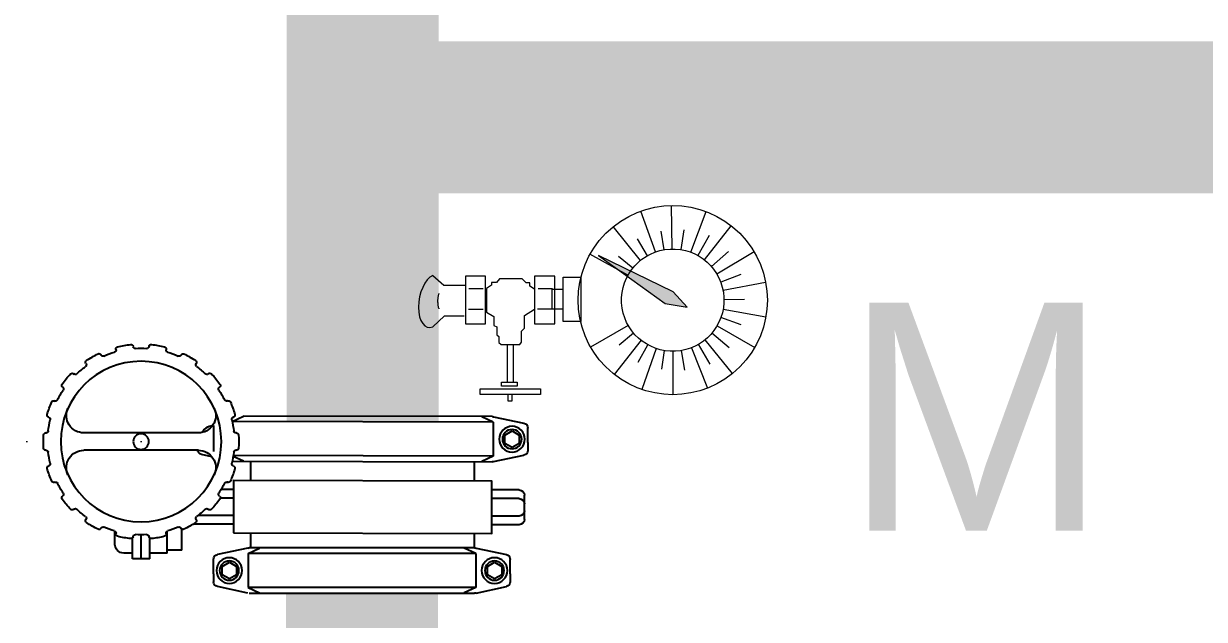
# Model space of a CAD drawing. Extents: x -6531732 to 89637, y -8915 to 32458.
# Drawn here: x 71187 to 71963, y 19028 to 19420 of the extents above; entities that cross this region are included whole.
import ezdxf

# ---------------------------------------------------------------- set-up
doc = ezdxf.new("R2010")
doc.units = 0
doc.linetypes.add('ACAD_ISO07W100', pattern=[3, 0, -3])
doc.linetypes.add('CONTINU', pattern=[0])
for name, color, linetype, lineweight in [('SAN-MC-Circuit_Informatii', 83, 'ACAD_ISO07W100', 25), ('SAN-MC-EQUIPMENTS', 140, 'Continuous', 15), ('SAN-MC-Sprinklere', 4, 'SPK_LINE', 25), ('SAN-MC-VALVE', 7, 'Continuous', 5)]:
    doc.layers.add(name, color=color, linetype=linetype, lineweight=lineweight)
doc.layers.add('SAN-MC-TEXT', color=7, linetype='Continuous')
doc.styles.get("Standard").update_dxf_attribs({"font": 'arial.ttf'})
doc.linetypes.add('SPK_LINE', pattern='A,300,-250,["SPK",Standard,S=0.5,R=0,X=-130.5,Y=-30.5],-100', length=650)

# ---------------------------------------------------------------- blocks, each defined once
blk = doc.blocks.new('manometru')
at = {"layer": 'SAN-MC-EQUIPMENTS'}
h = blk.add_hatch(color=1, dxfattribs=at)
edge = h.paths.add_edge_path()
edge.add_line((90592.94, 111791.83), (90578.55, 111789.44))
edge.add_line((90578.55, 111789.44), (90587.68, 111799.47))
edge.add_line((90587.68, 111799.47), (90615.79, 111813.09))
edge.add_ellipse((90588.04, 111794.02), major_axis=(-23.81, -23.81), ratio=1, start_angle=162.72572, end_angle=169.49805, ccw=False)
edge.add_line((90617.85, 111809.69), (90592.94, 111791.83))
edge = h.paths.add_edge_path()
edge.add_ellipse((90588.04, 111794.02), major_axis=(-23.81, -23.81), ratio=1, start_angle=163.99097, end_angle=169.49805)
edge.add_line((90615.79, 111813.09), (90636.81, 111823.28))
edge.add_line((90636.81, 111823.28), (90623.08, 111813.43))
edge.add_line((90623.08, 111813.43), (90617.5, 111810.34))
edge = h.paths.add_edge_path()
edge.add_ellipse((90588.04, 111794.02), major_axis=(-23.81, -23.81), ratio=1, start_angle=162.72571, end_angle=163.99097)
edge.add_line((90617.5, 111810.34), (90623.08, 111813.43))
edge.add_line((90623.08, 111813.43), (90617.85, 111809.69))
for p, q in [((90588.51, 111827.69, 290.57), (90588.9, 111856.24, 290.57)), ((90576.13, 111825.52, 290.57), (90566.03, 111852.22, 290.57)), ((90599.45, 111825.7, 290.57), (90609.12, 111852.56, 290.57)), ((90567.21, 111820.48, 290.57), (90549.55, 111842.91, 290.57)), ((90580.72, 111840.21, 290.57), (90582.77, 111827.28, 290.57)), ((90595.95, 111839.44, 290.57), (90593.82, 111827.19, 290.57)), ((90609.23, 111820.19, 290.57), (90627.2, 111842.38, 290.57)), ((90564.01, 111836.49, 290.57), (90571.46, 111823.33, 290.57)), ((90611.4, 111834.42, 290.57), (90604.9, 111823.17, 290.57)), ((90559.13, 111811.27, 290.57), (90534.61, 111825.9, 290.57)), ((90551.45, 111825.93, 290.57), (90562.66, 111816.15, 290.57)), ((90623.66, 111822.96, 290.57), (90614.18, 111815.25, 290.57)), ((90617.5, 111810.34, 290.57), (90642.47, 111824.18, 290.57)), ((90543.34, 111810.79, 290.57), (90556.52, 111805.85, 290.57)), ((90660.18, 111809.03, 290.57), (90648.43, 111809.03, 290.57)), ((90648.43, 111809.03, 290.57), (90648.43, 111780, 290.57)), ((90660.18, 111780, 290.57), (90660.18, 111809.03, 290.57)), ((90665.65, 111809.77, 290.57), (90678.97, 111809.77, 290.57)), ((90665.65, 111778.44, 290.57), (90665.65, 111809.77, 290.57)), ((90678.97, 111809.77, 290.57), (90678.97, 111778.44, 290.57)), ((90684.38, 111805.41, 290.57), (90687.15, 111808.12, 290.57)), ((90687.15, 111808.12, 290.57), (90702.05, 111808.12, 290.57)), ((90702.05, 111808.12, 290.57), (90703.97, 111805.57, 290.57)), ((90711.07, 111809.77, 290.57), (90724.39, 111809.77, 290.57)), ((90711.07, 111778.44, 290.57), (90711.07, 111809.77, 290.57)), ((90724.39, 111809.77, 290.57), (90724.39, 111778.44, 290.57)), ((90745.76, 111810.22, 290.57), (90738.53, 111803.91, 290.57)), ((90554.99, 111800.46, 290.57), (90526.97, 111805.93, 290.57)), ((90667.24, 111801.31, 290.57), (90660.18, 111801.31, 290.57)), ((90676.58, 111801.73, 290.57), (90667.19, 111801.73, 290.57)), ((90667.24, 111788.11, 290.57), (90667.24, 111801.31, 290.57)), ((90678.97, 111801.2, 290.57), (90681.95, 111803.19, 290.57)), ((90681.95, 111805.41, 290.57), (90684.38, 111805.41, 290.57)), ((90681.95, 111803.19, 290.57), (90681.95, 111805.41, 290.57)), ((90703.97, 111805.57, 290.57), (90707.13, 111805.57, 290.57)), ((90707.13, 111805.57, 290.57), (90707.13, 111803.87, 290.57)), ((90707.13, 111803.87, 290.57), (90710.5, 111801.68, 290.57)), ((90710.5, 111801.68, 290.57), (90710.5, 111786.09, 290.57)), ((90722, 111801.73, 290.57), (90712.61, 111801.73, 290.57)), ((90738.53, 111803.91, 290.57), (90724.83, 111803.91, 290.57)), ((90540.86, 111794.34, 290.57), (90554.37, 111794.25, 290.57)), ((90554.91, 111788.03, 290.57), (90526.81, 111782.95, 290.57)), ((90660.18, 111788.11, 290.57), (90677.01, 111788.11, 290.57)), ((90685.57, 111783.91, 290.57), (90678.97, 111788.01, 290.57)), ((90685.57, 111775.59, 290.57), (90685.57, 111783.91, 290.57)), ((90710.5, 111786.09, 290.57), (90705.73, 111783.34, 290.57)), ((90722.43, 111788.11, 290.57), (90712.66, 111788.11, 290.57)), ((90738.14, 111783.78, 290.57), (90725.27, 111783.78, 290.57)), ((90745.76, 111776.54, 290.57), (90738.14, 111783.78, 290.57)), ((90558.89, 111777.16, 290.57), (90534.18, 111762.87, 290.57)), ((90543.11, 111777.86, 290.57), (90556.36, 111782.62, 290.57)), ((90617.27, 111777.3, 290.57), (90642.05, 111763.12, 290.57)), ((90648.43, 111780, 290.57), (90660.18, 111780, 290.57)), ((90678.97, 111778.44, 290.57), (90665.65, 111778.44, 290.57)), ((90705.73, 111777.42, 290.57), (90703.8, 111776.39, 290.57)), ((90703.8, 111776.39, 290.57), (90703.8, 111771.15, 290.57)), ((90705.73, 111783.34, 290.57), (90705.73, 111777.42, 290.57)), ((90724.39, 111778.44, 290.57), (90711.07, 111778.44, 290.57)), ((90551.01, 111762.61, 290.57), (90562.36, 111772.24, 290.57)), ((90623.26, 111764.59, 290.57), (90613.88, 111772.43, 290.57)), ((90687.39, 111773.54, 290.57), (90685.57, 111775.59, 290.57)), ((90687.39, 111766.25, 290.57), (90687.39, 111773.54, 290.57)), ((90703.8, 111771.15, 290.57), (90702.32, 111770.12, 290.57)), ((90702.32, 111770.12, 290.57), (90702.32, 111766.14, 290.57)), ((90566.85, 111767.85, 290.57), (90548.89, 111745.66, 290.57)), ((90563.43, 111751.89, 290.57), (90571.06, 111764.94, 290.57)), ((90575.7, 111762.69, 290.57), (90565.24, 111736.13, 290.57)), ((90580.08, 111747.93, 290.57), (90582.31, 111760.84, 290.57)), ((90588.04, 111760.35, 290.57), (90588.04, 111731.8, 290.57)), ((90595.32, 111748.5, 290.57), (90593.36, 111760.77, 290.57)), ((90599.01, 111762.18, 290.57), (90608.31, 111735.19, 290.57)), ((90610.84, 111753.3, 290.57), (90604.49, 111764.64, 290.57)), ((90608.87, 111767.56, 290.57), (90626.53, 111745.13, 290.57)), ((90688.53, 111764.88, 290.57), (90687.39, 111766.25, 290.57)), ((90700.83, 111764.88, 290.57), (90688.53, 111764.88, 290.57)), ((90693.05, 111764.88, 290.57), (90693.05, 111740.01, 290.57)), ((90696.61, 111740.01, 290.57), (90696.61, 111764.88, 290.57)), ((90702.32, 111766.14, 290.57), (90700.83, 111764.88, 290.57)), ((90700.71, 111740.01, 290.57), (90690.29, 111740.01, 290.57)), ((90690.29, 111740.01, 290.57), (90690.29, 111737.33, 290.57)), ((90690.29, 111737.33, 290.57), (90700.71, 111737.33, 290.57)), ((90700.71, 111737.33, 290.57), (90700.71, 111740.01, 290.57)), ((90714.76, 111735.71, 290.57), (90674.89, 111735.71, 290.57)), ((90674.89, 111735.71, 290.57), (90674.89, 111731.84, 290.57)), ((90674.89, 111731.84, 290.57), (90714.76, 111731.84, 290.57)), ((90693.79, 111731.84, 290.57), (90693.79, 111727.44, 290.57)), ((90696.23, 111727.44, 290.57), (90696.23, 111731.84, 290.57)), ((90714.76, 111731.84, 290.57), (90714.76, 111735.71, 290.57)), ((90693.79, 111727.44, 290.57), (90696.23, 111727.44, 290.57))]:
    blk.add_line(p, q, dxfattribs=at)
at = {"layer": 'SAN-MC-EQUIPMENTS', "color": 1}
for p, q in [((90587.68, 111799.47, 290.57), (90636.81, 111823.28, 290.57)), ((90636.81, 111823.28, 290.57), (90592.94, 111791.83, 290.57)), ((90578.55, 111789.44, 290.57), (90587.68, 111799.47, 290.57)), ((90592.94, 111791.83, 290.57), (90578.55, 111789.44, 290.57))]:
    blk.add_line(p, q, dxfattribs=at)
at = {"layer": 'SAN-MC-EQUIPMENTS', "extrusion": (0, 0, -1)}
for centre, major_axis, ratio, start_param, end_param in [((90588.04, 111794.02, 290.57), (-44, -44), 1, -1.570796, 4.712389), ((90588.04, 111794.02, 290.57), (23.81, -23.81), 1, 3.979228, 10.262413), ((90745.76, 111793.38, 290.57), (-3.05, 17.25), 0.51907, 0.328242, 3.469834)]:
    blk.add_ellipse(centre, major_axis=major_axis, ratio=ratio, start_param=start_param, end_param=end_param, dxfattribs=at)
at = {"layer": 'SAN-MC-EQUIPMENTS'}
blk.add_open_spline([(90741.83, 111798.45, 290.57), (90741.89, 111798.29, 290.57), (90741.94, 111798.11, 290.57), (90742.09, 111797.64, 290.57), (90742.17, 111797.33, 290.57), (90742.32, 111796.65, 290.57), (90742.39, 111796.28, 290.57), (90742.5, 111795.52, 290.57), (90742.55, 111795.13, 290.57), (90742.61, 111794.32, 290.57), (90742.62, 111793.9, 290.57), (90742.63, 111793.08, 290.57), (90742.62, 111792.66, 290.57), (90742.57, 111791.85, 290.57), (90742.53, 111791.45, 290.57), (90742.42, 111790.68, 290.57), (90742.36, 111790.31, 290.57), (90742.22, 111789.61, 290.57), (90742.13, 111789.28, 290.57), (90741.98, 111788.74, 290.57), (90741.9, 111788.51, 290.57), (90741.83, 111788.31, 290.57)], degree=3, knots=[7.264919, 7.264919, 7.264919, 7.264919, 7.346569, 7.346569, 7.470643, 7.470643, 7.594717, 7.594717, 7.718791, 7.718791, 7.842865, 7.842865, 7.966939, 7.966939, 8.091013, 8.091013, 8.215087, 8.215087, 8.339161, 8.339161, 8.443044, 8.443044, 8.443044, 8.443044], dxfattribs=at)
blk = doc.blocks.new('12')
at = {"layer": 'SAN-MC-TEXT'}
for p, q in [((-0.12655, 0.20214, 1.42728), (-0.1264, 0.20172, 1.42728)), ((-0.11582, 0.20604, 1.42728), (-0.11573, 0.2058, 1.42728)), ((-0.10547, 0.20787, 1.42728), (-0.10547, 0.20743, 1.42728)), ((-0.09405, 0.20787, 1.42728), (-0.09405, 0.20761, 1.42728)), ((-0.08369, 0.20604, 1.42728), (-0.08385, 0.20563, 1.42728)), ((-0.07296, 0.20214, 1.42728), (-0.07305, 0.20189, 1.42728)), ((-0.13566, 0.19688, 1.42728), (-0.13549, 0.19668, 1.42728)), ((-0.06386, 0.19688, 1.42728), (-0.06414, 0.19654, 1.42728)), ((-0.1444, 0.18954, 1.42728), (-0.14412, 0.1892, 1.42728)), ((-0.05511, 0.18954, 1.42728), (-0.05528, 0.18934, 1.42728)), ((-0.15116, 0.18149, 1.42728), (-0.15094, 0.18136, 1.42728)), ((-0.10547, 0.10753, 1.42728), (-0.10547, 0.1829, 1.42728)), ((-0.09405, 0.10753, 1.42728), (-0.09405, 0.1829, 1.42728)), ((-0.04835, 0.18149, 1.42728), (-0.04874, 0.18127, 1.42728)), ((-0.15687, 0.1716, 1.42728), (-0.15649, 0.17138, 1.42728)), ((-0.04264, 0.1716, 1.42728), (-0.04287, 0.17147, 1.42728)), ((-0.0321, 0.16234, 1.42728), (-0.04078, 0.16234, 1.42728)), ((-0.03905, 0.16172, 1.42728), (-0.03948, 0.16164, 1.42728)), ((-0.0264, 0.15092, 1.42728), (-0.0264, 0.15663, 1.42728)), ((-0.16245, 0.15047, 1.42728), (-0.1622, 0.15043, 1.42728)), ((-0.03706, 0.15047, 1.42728), (-0.03732, 0.15043, 1.42728)), ((-0.02268, 0.15092, 1.42728), (-0.03625, 0.15092, 1.42728)), ((-0.02268, 0.13951, 1.42728), (-0.02268, 0.15092, 1.42728)), ((-0.16245, 0.13996, 1.42728), (-0.16202, 0.14003, 1.42728)), ((-0.02268, 0.14522, 1.42728), (-0.03838, 0.14522, 1.42728)), ((-0.03706, 0.13996, 1.42728), (-0.0375, 0.14003, 1.42728)), ((-0.02268, 0.13951, 1.42728), (-0.03625, 0.13951, 1.42728)), ((-0.0264, 0.12809, 1.42728), (-0.0264, 0.13951, 1.42728)), ((-0.16047, 0.12871, 1.42728), (-0.16021, 0.12876, 1.42728)), ((-0.02839, 0.12809, 1.42728), (-0.04078, 0.12809, 1.42728)), ((-0.0264, 0.12809, 1.42728), (-0.04078, 0.12809, 1.42728)), ((-0.03905, 0.12871, 1.42728), (-0.0393, 0.12876, 1.42728)), ((-0.02839, 0.11838, 1.42728), (-0.02839, 0.12809, 1.42728)), ((-0.15687, 0.11883, 1.42728), (-0.15665, 0.11896, 1.42728)), ((-0.04264, 0.11883, 1.42728), (-0.04303, 0.11905, 1.42728)), ((-0.02839, 0.11838, 1.42728), (-0.04217, 0.11838, 1.42728)), ((-0.15116, 0.10894, 1.42728), (-0.15078, 0.10917, 1.42728)), ((-0.04835, 0.10894, 1.42728), (-0.04858, 0.10907, 1.42728)), ((-0.04552, 0.11081, 1.42728), (-0.04552, 0.08441, 1.42728)), ((-0.1444, 0.10089, 1.42728), (-0.14424, 0.10109, 1.42728)), ((-0.08981, 0.09865, 0.71364), (-0.09127, 0.10547, 0.71364)), ((-0.05511, 0.10089, 1.42728), (-0.0554, 0.10123, 1.42728)), ((-0.05123, 0.10764, 1.42728), (-0.05123, 0.08441, 1.42728)), ((-0.13566, 0.09355, 1.42728), (-0.13537, 0.09389, 1.42728)), ((-0.11023, 0.09766, 0.71364), (-0.09329, 0.09766, 0.71364)), ((-0.06386, 0.09355, 1.42728), (-0.06403, 0.09375, 1.42728)), ((-0.02966, 0.07502), (-0.02537, 0.09499)), ((-0.01262, 0.09753), (-0.02224, 0.09753)), ((-0.01262, 0.09753), (-0.00752, 0.09753)), ((-0.0001, 0.07502), (-0.00439, 0.09499)), ((-0.12655, 0.08829, 1.42728), (-0.12646, 0.08854, 1.42728)), ((-0.07296, 0.08829, 1.42728), (-0.07312, 0.08871, 1.42728)), ((-0.06836, 0.09248, 1.42728), (-0.06836, 0.08441, 1.42728)), ((-0.06265, 0.09304, 1.42728), (-0.06265, 0.08441, 1.42728)), ((-0.0176, 0.09183), (-0.02031, 0.0871)), ((-0.02031, 0.0871), (-0.01756, 0.08239)), ((-0.01215, 0.09185), (-0.0176, 0.09183)), ((-0.0094, 0.08715), (-0.01215, 0.09185)), ((-0.01211, 0.08241), (-0.0094, 0.08715)), ((-0.11301, 0.08529, 0.71364), (-0.11642, 0.07778, 0.71364)), ((-0.11619, -0.08558), (-0.11642, 0.07778, 0.71364)), ((-0.11582, 0.08439, 1.42728), (-0.11567, 0.0848, 1.42728)), ((-0.11252, -0.08638), (-0.11298, 0.08528, 0.71364)), ((-0.10547, 0.08256, 1.42728), (-0.10547, 0.08282, 1.42728)), ((-0.09405, 0.08256, 1.42728), (-0.09405, 0.083, 1.42728)), ((-0.09009, -0.08638), (-0.09055, 0.08454, 0.71364)), ((-0.0902, 0.08459, 0.71364), (-0.08711, 0.07778, 0.71364)), ((-0.08688, 0.08454, 0.71364), (-0.08642, -0.08558)), ((-0.08369, 0.08439, 1.42728), (-0.08378, 0.08463, 1.42728)), ((-0.01756, 0.08239), (-0.01211, 0.08241)), ((-0.07407, 0.07302, 0.71364), (-0.08688, 0.07302, 0.71364)), ((-0.03022, 0.07302, 0.71364), (-0.03981, 0.07302, 0.71364)), ((-0.02976, -0.07406), (-0.02976, 0.07406)), ((-0.0261, 0.07486), (-0.02953, 0.0673)), ((-0.0261, -0.07486), (-0.0261, 0.07486)), ((-0.0261, 0.07486), (-0.00366, 0.07486)), ((-0.00366, -0.07486), (-0.00366, 0.07486)), ((-0.00366, 0.07486), (-0.00023, 0.0673)), ((0, 0.07406), (0, -0.07406)), ((-0.0261, -0.07486), (-0.02953, -0.0673)), ((-0.00366, -0.07486), (-0.00023, -0.0673)), ((-0.07361, -0.07406), (-0.08642, -0.07406)), ((-0.02976, -0.07406), (-0.03935, -0.07406)), ((-0.02966, -0.07502), (-0.02537, -0.09499)), ((-0.0261, -0.07486), (-0.00366, -0.07486)), ((-0.0001, -0.07502), (-0.00439, -0.09499)), ((-0.11252, -0.08638), (-0.11596, -0.07882)), ((-0.09009, -0.08638), (-0.08665, -0.07882)), ((-0.0176, -0.08253), (-0.02031, -0.08726)), ((-0.01215, -0.0825), (-0.0176, -0.08253)), ((-0.0094, -0.08721), (-0.01215, -0.0825)), ((-0.11608, -0.08654), (-0.1118, -0.10651)), ((-0.11252, -0.08638), (-0.09009, -0.08638)), ((-0.08653, -0.08654), (-0.09081, -0.10651)), ((-0.0679, -0.10344, 0.71364), (-0.0679, -0.08545, 0.71364)), ((-0.06219, -0.10344, 0.71364), (-0.06219, -0.08545, 0.71364)), ((-0.05077, -0.10344, 0.71364), (-0.05077, -0.08545, 0.71364)), ((-0.04506, -0.10344, 0.71364), (-0.04506, -0.08545, 0.71364)), ((-0.02031, -0.08726), (-0.01756, -0.09197)), ((-0.01756, -0.09197), (-0.01211, -0.09194)), ((-0.01211, -0.09194), (-0.0094, -0.08721)), ((-0.10403, -0.09405), (-0.10673, -0.09878)), ((-0.10673, -0.09878), (-0.10398, -0.10349)), ((-0.09858, -0.09402), (-0.10403, -0.09405)), ((-0.09583, -0.09873), (-0.09858, -0.09402)), ((-0.09853, -0.10346), (-0.09583, -0.09873)), ((-0.01262, -0.09753), (-0.02224, -0.09753)), ((-0.01262, -0.09753), (-0.00752, -0.09753)), ((-0.10398, -0.10349), (-0.09853, -0.10346)), ((-0.04849, -0.10686, 0.71364), (-0.06448, -0.10686, 0.71364)), ((-0.09904, -0.10905), (-0.10866, -0.10905)), ((-0.09904, -0.10905), (-0.09395, -0.10905))]:
    blk.add_line(p, q, dxfattribs=at)
at = {"layer": 'SAN-MC-TEXT', "elevation": 0.71364}
blk.add_lwpolyline([(-0.03981, 0.08441), (-0.03935, -0.08545), (-0.07361, -0.08545), (-0.07407, 0.08441)], close=True, dxfattribs=at)
at = {"layer": 'SAN-MC-TEXT'}
for centre, radius in [((-0.09976, 0.14522, 1.42728), 0.05281), ((-0.09976, 0.14522, 1.42728), 0.00514), ((-0.01488, 0.08718), 0.00847), ((-0.01488, 0.08718), 0.00635), ((-0.01488, -0.08718), 0.00847), ((-0.01488, -0.08718), 0.00635), ((-0.10131, -0.0987), 0.00847), ((-0.10131, -0.0987), 0.00635)]:
    blk.add_circle(centre, radius, dxfattribs=at)
for centre, radius, start, end in [((-0.12779, 0.20141, 1.42728), 0.00143, 296.51414, 25.21185), ((-0.12521, 0.20263, 1.42728), 0.00143, 113.90957, 205.21185), ((-0.09976, 0.14522, 1.42728), 0.06423, 106.09044, 113.90957), ((-0.11716, 0.20556, 1.42728), 0.00143, 20, 106.09044), ((-0.11439, 0.20629, 1.42728), 0.00143, 200, 283.47502), ((-0.09976, 0.14522, 1.42728), 0.06137, 96.51414, 103.47502), ((-0.10688, 0.20761, 1.42728), 0.00143, 276.51414, 5.21185), ((-0.10404, 0.20787, 1.42728), 0.00143, 93.90956, 185.21185), ((-0.09976, 0.14522, 1.42728), 0.06423, 86.09044, 93.90956), ((-0.09548, 0.20787, 1.42728), 0.00143, 0, 86.09044), ((-0.09262, 0.20761, 1.42728), 0.00143, 180, 263.47502), ((-0.09976, 0.14522, 1.42728), 0.06137, 76.51414, 83.47502), ((-0.08511, 0.20628, 1.42728), 0.00143, 256.51414, 345.21185), ((-0.08235, 0.20556, 1.42728), 0.00143, 73.90956, 165.21185), ((-0.09976, 0.14522, 1.42728), 0.06423, 66.09044, 73.90956), ((-0.07431, 0.20263, 1.42728), 0.00143, 340, 66.09044), ((-0.07171, 0.20141, 1.42728), 0.00143, 160, 243.47502), ((-0.09976, 0.14522, 1.42728), 0.06423, 126.09044, 133.90956), ((-0.13675, 0.19596, 1.42728), 0.00143, 40, 126.09044), ((-0.1344, 0.1976, 1.42728), 0.00143, 220, 303.47502), ((-0.09976, 0.14522, 1.42728), 0.06137, 116.51414, 123.47502), ((-0.11689, 0.1829, 1.42728), 0.01142, 0, 114.44334), ((-0.08263, 0.1829, 1.42728), 0.01142, 65.55667, 180), ((-0.09976, 0.14522, 1.42728), 0.06137, 56.51414, 63.47502), ((-0.06511, 0.19759, 1.42728), 0.00143, 236.51414, 325.21185), ((-0.06276, 0.19596, 1.42728), 0.00143, 53.90956, 145.21185), ((-0.09976, 0.14522, 1.42728), 0.06423, 46.09044, 53.90956), ((-0.09976, 0.14522, 1.42728), 0.06137, 136.51414, 143.47502), ((-0.14331, 0.19046, 1.42728), 0.00143, 133.90956, 225.21185), ((-0.14532, 0.18843, 1.42728), 0.00143, 316.51414, 45.21185), ((-0.05419, 0.18842, 1.42728), 0.00143, 140, 223.47502), ((-0.09976, 0.14522, 1.42728), 0.06137, 36.51414, 43.47502), ((-0.0562, 0.19046, 1.42728), 0.00143, 320, 46.09044), ((-0.09976, 0.14522, 1.42728), 0.06423, 146.09044, 153.90957), ((-0.15188, 0.18025, 1.42728), 0.00143, 60, 146.09044), ((-0.15022, 0.18259, 1.42728), 0.00143, 240, 323.47502), ((-0.04928, 0.18258, 1.42728), 0.00143, 216.51414, 305.21185), ((-0.04764, 0.18025, 1.42728), 0.00143, 33.90957, 125.21185), ((-0.09976, 0.14522, 1.42728), 0.06423, 26.09044, 33.90957), ((-0.15616, 0.17283, 1.42728), 0.00143, 153.90957, 245.21185), ((-0.15736, 0.17024, 1.42728), 0.00143, 336.51414, 65.21185), ((-0.04216, 0.17023, 1.42728), 0.00143, 120, 203.47502), ((-0.04336, 0.17283, 1.42728), 0.00143, 300, 26.09044), ((-0.09976, 0.14522, 1.42728), 0.06137, 156.51414, 163.47502), ((-0.09976, 0.14522, 1.42728), 0.06137, 16.51414, 23.47502), ((-0.09976, 0.14522, 1.42728), 0.06423, 166.09044, 173.90957), ((-0.16072, 0.16031, 1.42728), 0.00143, 74.78815, 166.09044), ((-0.15997, 0.16307, 1.42728), 0.00143, 254.78815, 343.48586), ((-0.03955, 0.16307, 1.42728), 0.00143, 196.51414, 285.21185), ((-0.0388, 0.16031, 1.42728), 0.00143, 13.90957, 105.21185), ((-0.09976, 0.14522, 1.42728), 0.06423, 6.09044, 13.90957), ((-0.0321, 0.15663, 1.42728), 0.00571, 0, 90), ((-0.1622, 0.15188, 1.42728), 0.00143, 173.90957, 260), ((-0.16244, 0.14902, 1.42728), 0.00143, 356.52498, 80), ((-0.09976, 0.14522, 1.42728), 0.06137, 176.52498, 183.48586), ((-0.03707, 0.14902, 1.42728), 0.00143, 100, 183.47502), ((-0.09976, 0.14522, 1.42728), 0.06137, 356.51414, 3.47502), ((-0.03731, 0.15188, 1.42728), 0.00143, 280, 6.09044), ((-0.1622, 0.13855, 1.42728), 0.00143, 94.78815, 186.09044), ((-0.16244, 0.1414, 1.42728), 0.00143, 274.78815, 3.48586), ((-0.03707, 0.1414, 1.42728), 0.00143, 176.51414, 265.21185), ((-0.03731, 0.13855, 1.42728), 0.00143, 353.90957, 85.21185), ((-0.09976, 0.14522, 1.42728), 0.06423, 186.09044, 193.90957), ((-0.09976, 0.14522, 1.42728), 0.06423, 346.09044, 353.90957), ((-0.16072, 0.13012, 1.42728), 0.00143, 193.90957, 280), ((-0.15996, 0.12735, 1.42728), 0.00143, 16.52498, 100), ((-0.09976, 0.14522, 1.42728), 0.06137, 196.51414, 203.47502), ((-0.09976, 0.14522, 1.42728), 0.06137, 336.51414, 343.47502), ((-0.03955, 0.12735, 1.42728), 0.00143, 80, 163.47502), ((-0.0388, 0.13012, 1.42728), 0.00143, 260, 346.09044), ((-0.15616, 0.1176, 1.42728), 0.00143, 120, 206.09044), ((-0.09976, 0.14522, 1.42728), 0.06423, 206.09044, 213.90957), ((-0.15736, 0.1202, 1.42728), 0.00143, 300, 23.47502), ((-0.09976, 0.14522, 1.42728), 0.06423, 326.09044, 333.90957), ((-0.04216, 0.12019, 1.42728), 0.00143, 156.51414, 245.21185), ((-0.04336, 0.1176, 1.42728), 0.00143, 333.90957, 65.21185), ((-0.15188, 0.11018, 1.42728), 0.00143, 213.90957, 305.21185), ((-0.15023, 0.10785, 1.42728), 0.00143, 36.51414, 125.21185), ((-0.09976, 0.14522, 1.42728), 0.06137, 216.51414, 223.47502), ((-0.09976, 0.14522, 1.42728), 0.06137, 316.51414, 323.47502), ((-0.04929, 0.10784, 1.42728), 0.00143, 60, 143.47502), ((-0.04764, 0.11018, 1.42728), 0.00143, 240, 326.09044), ((-0.14533, 0.10201, 1.42728), 0.00143, 320, 43.47502), ((-0.11689, 0.10753, 1.42728), 0.01142, 245.55667, 0), ((-0.10176, 0.09766, 0.71364), 0.00847, 117.84507, 175.85384), ((-0.0944, 0.1048, 0.71364), 0.00321, 12.11388, 90), ((-0.08263, 0.10753, 1.42728), 0.01142, 180, 294.44334), ((-0.05419, 0.102, 1.42728), 0.00143, 136.51414, 225.21185), ((-0.0562, 0.09997, 1.42728), 0.00143, 313.90956, 45.21185), ((-0.14331, 0.09997, 1.42728), 0.00143, 140, 226.09044), ((-0.09976, 0.14522, 1.42728), 0.06423, 226.09044, 233.90956), ((-0.13675, 0.09447, 1.42728), 0.00143, 233.90956, 325.21185), ((-0.13441, 0.09284, 1.42728), 0.00143, 56.51414, 145.21185), ((-0.09976, 0.14522, 1.42728), 0.06137, 236.51414, 243.47502), ((-0.09976, 0.14522, 1.42728), 0.06137, 296.51414, 303.47502), ((-0.06512, 0.09283, 1.42728), 0.00143, 40, 123.47502), ((-0.06276, 0.09447, 1.42728), 0.00143, 220, 306.09044), ((-0.09976, 0.14522, 1.42728), 0.06423, 306.09044, 313.90956), ((-0.02224, 0.09432), 0.00321, 90, 167.88612), ((-0.00752, 0.09432), 0.00321, 12.11388, 90), ((-0.1278, 0.08903, 1.42728), 0.00143, 340, 63.47502), ((-0.12521, 0.0878, 1.42728), 0.00143, 160, 246.09044), ((-0.09976, 0.14522, 1.42728), 0.06423, 246.09044, 253.90956), ((-0.1144, 0.08415, 1.42728), 0.00143, 76.51414, 165.21185), ((-0.09976, 0.14522, 1.42728), 0.06137, 256.51414, 263.47502), ((-0.09976, 0.14522, 1.42728), 0.06137, 276.51414, 283.47502), ((-0.09146, 0.08454, 0.71364), 0.00458, 0, 12.11388), ((-0.08512, 0.08414, 1.42728), 0.00143, 20, 103.47502), ((-0.09976, 0.14522, 1.42728), 0.06423, 286.09044, 293.90957), ((-0.07431, 0.0878, 1.42728), 0.00143, 293.90957, 25.21185), ((-0.07172, 0.08902, 1.42728), 0.00143, 116.51414, 205.21185), ((-0.11716, 0.08488, 1.42728), 0.00143, 253.90956, 345.21185), ((-0.10689, 0.08282, 1.42728), 0.00143, 0, 83.47502), ((-0.10404, 0.08256, 1.42728), 0.00143, 180, 266.09044), ((-0.09976, 0.14522, 1.42728), 0.06423, 266.09044, 273.90956), ((-0.09548, 0.08256, 1.42728), 0.00143, 273.90956, 5.21185), ((-0.09263, 0.08282, 1.42728), 0.00143, 96.51414, 185.21185), ((-0.08235, 0.08488, 1.42728), 0.00143, 200, 286.09044), ((-0.02518, 0.07406), 0.00458, 167.88612, 180), ((-0.02518, -0.07406), 0.00458, 180, 192.11388), ((-0.00458, -0.07406), 0.00458, 347.88612, 0), ((-0.11161, -0.08558), 0.00458, 180, 192.11388), ((-0.091, -0.08558), 0.00458, 347.88612, 0), ((-0.02224, -0.09432), 0.00321, 192.11388, 270), ((-0.00752, -0.09432), 0.00321, 270, 347.88612), ((-0.10866, -0.10584), 0.00321, 192.11388, 270), ((-0.09395, -0.10584), 0.00321, 270, 347.88612), ((-0.06448, -0.10344, 0.71364), 0.00343, 180, 270), ((-0.05877, -0.10344, 0.71364), 0.00343, 180, 270), ((-0.0542, -0.10344, 0.71364), 0.00343, 270, 0), ((-0.04849, -0.10344, 0.71364), 0.00343, 270, 0)]:
    blk.add_arc(centre, radius, start, end, dxfattribs=at)

msp = doc.modelspace()

# ---------------------------------------------------------------- linework, layer by layer
at = {"layer": 'SAN-MC-Circuit_Informatii', "linetype": 'ACAD_ISO07W100', "lineweight": 0, "ltscale": 25, "elevation": 1494.7}
msp.add_lwpolyline([(71264.25, 19145.26), (70701.54, 19145.43)], dxfattribs=at)
at = {"layer": 'SAN-MC-Sprinklere', "color": 44, "linetype": 'CONTINU', "ltscale": 0.3, "const_width": 100}
msp.add_lwpolyline([(71416.97, 19358.52), (72077.27, 19358.52, 0.414214), (72177.27, 19458.52), (72177.27, 19886.8)], format="xyb", dxfattribs=at)
msp.add_lwpolyline([(71409.89, 19478.38), (71410.01, 19158.25)], dxfattribs=at)
at = {"layer": 'SAN-MC-Sprinklere', "color": 44, "linetype": 'CONTINU', "ltscale": 0.3, "const_width": 100, "elevation": -374.27}
msp.add_lwpolyline([(71409.46, 19045.5), (71409.9, 18955.98)], dxfattribs=at)

# ---------------------------------------------------------------- block references
at = {"xscale": -1}
msp.add_blockref('manometru', (162201.87, -92555.7), dxfattribs=at)
at = {"layer": 'SAN-MC-VALVE', "xscale": -1000, "yscale": 1000, "zscale": 1000, "rotation": 90}
msp.add_blockref('12', (71409.46, 19045.5, 67.41), dxfattribs=at)

# ---------------------------------------------------------------- texts
at = {"layer": 'SAN-MC-TEXT', "insert": (71725.91, 19236.66), "char_height": 150, "width": 1266.864, "attachment_point": 1}
msp.add_mtext('M', dxfattribs=at)

doc.saveas('drawing.dxf')
